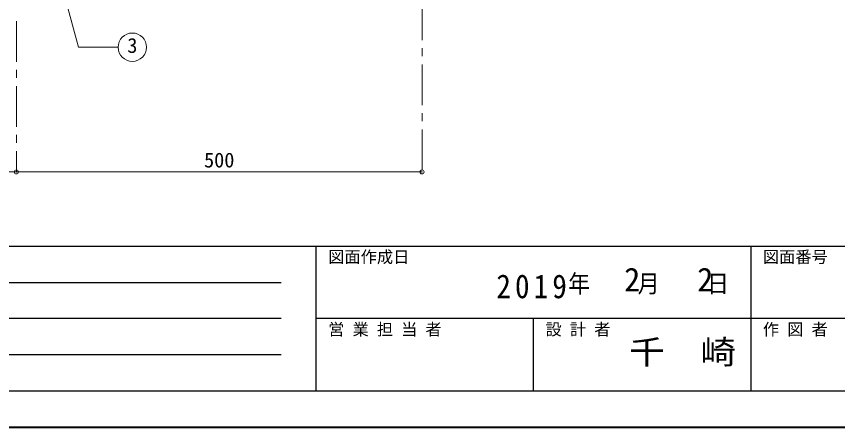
# Model space of a CAD drawing. Units: millimetres at full size, sheet at 1:10; details may follow other scales. Extents: x -2114 to 1936, y -1399 to 1411.
# Drawn here: x -514 to 498, y -1399 to -892 of the extents above; entities that cross this region are included whole.
import ezdxf
from ezdxf.enums import TextEntityAlignment as Align

# ---------------------------------------------------------------- set-up
doc = ezdxf.new("R2010")
doc.units = ezdxf.units.MM
doc.header["$LTSCALE"] = 10
doc.header["$PDMODE"] = 32
doc.header["$PDSIZE"] = 5
doc.linetypes.add('CHAIN1', pattern=[8, 5, -1, 1, -1])
doc.layers.add('0-0_ﾚｲﾔ1', color=4, linetype='Continuous', lineweight=9)
doc.styles.add('ＭＳ ゴシック', font='')
doc.styles.get('ＭＳ ゴシック').set_extended_font_data('MS Gothic')

msp = doc.modelspace()

# ---------------------------------------------------------------- linework, layer by layer
at = {"layer": '0-0_ﾚｲﾔ1', "color": 7, "lineweight": 18}
for p in [(-490.08, -733.91), (-388.54, -929.94)]:
    msp.add_line(p, (-437.56, -929.94), dxfattribs=at)
at = {"layer": '0-0_ﾚｲﾔ1', "linetype": 'CHAIN1'}
for p, q in [((-13.92, -791.14), (-13.92, -1083.64)), ((-513.92, -897.84), (-513.92, -1083.64))]:
    msp.add_line(p, q, dxfattribs=at)
at = {"layer": '0-0_ﾚｲﾔ1'}
for p, q in [((-513.92, -1083.64), (-1523.92, -1083.64)), ((-13.92, -1083.64), (-513.92, -1083.64))]:
    msp.add_line(p, q, dxfattribs=at)
at = {"layer": '0-0_ﾚｲﾔ1', "color": 6, "lineweight": 25}
for p, q in [((-2068.92, -1175.06), (1891.08, -1175.06)), ((-144.64, -1353.64), (-144.64, -1175.06)), ((391.08, -1175.06), (391.08, -1353.64)), ((-1116.06, -1219.71), (-187.49, -1219.71)), ((-187.49, -1264.35), (-1116.06, -1264.35)), ((1891.08, -1264.35), (-144.64, -1264.35)), ((123.22, -1353.64), (123.22, -1264.35)), ((-187.49, -1308.99), (-1116.06, -1308.99)), ((1891.08, -1353.64), (-2068.92, -1353.64))]:
    msp.add_line(p, q, dxfattribs=at)
at = {"layer": '0-0_ﾚｲﾔ1', "color": 1, "lineweight": 40}
msp.add_line((1936.08, -1398.64), (-2113.92, -1398.64), dxfattribs=at)
at = {"layer": '0-0_ﾚｲﾔ1', "color": 7, "lineweight": 18}
msp.add_circle((-371.04, -929.94), 17.5, dxfattribs=at)
at = {"layer": '0-0_ﾚｲﾔ1', "color": 1}
for p in [(-513.92, -1083.64), (-13.92, -1083.64)]:
    msp.add_point(p, dxfattribs=at)

# ---------------------------------------------------------------- texts
at = {"layer": '0-0_ﾚｲﾔ1', "color": 7, "style": 'ＭＳ ゴシック'}
for s, height, p in [('3', 18.33, (-377.29, -942.44)), ('500', 18.33, (-282.67, -1083.64)), ('図面作成日', 14.66, (-129.64, -1200.06)), ('図面番号', 14.66, (406.08, -1200.06)), ('2', 29.33, (235.08, -1239.71)), ('2', 29.33, (325.08, -1239.71)), ('営 業 担 当 者', 14.66, (-129.64, -1289.35)), ('設 計 者', 14.66, (138.22, -1289.35)), ('作 図 者', 14.66, (406.08, -1289.35))]:
    msp.add_text(s, height=height, dxfattribs=at).set_placement(p, align=Align.BOTTOM_LEFT)
at = {"layer": '0-0_ﾚｲﾔ1', "color": 7, "style": 'ＭＳ ゴシック', "width": 1.1}
msp.add_text('千\u3000崎', height=29.33, dxfattribs=at).set_placement((241.08, -1328.99), align=Align.BOTTOM_LEFT)
at = {"layer": '0-0_ﾚｲﾔ1', "color": 7, "attachment_point": 7, "style": 'ＭＳ ゴシック'}
for s, insert, char_height in [('\\T1.28;\\W0.9;2019', (77.58, -1239.71), 29.33), ('\\T1.27;\\W0.9;年\\~\\~\\~月\\~\\~\\~日', (166.08, -1234.71), 21.99)]:
    msp.add_mtext(s, dxfattribs=dict(at, insert=insert, char_height=char_height))

doc.saveas('drawing.dxf')
